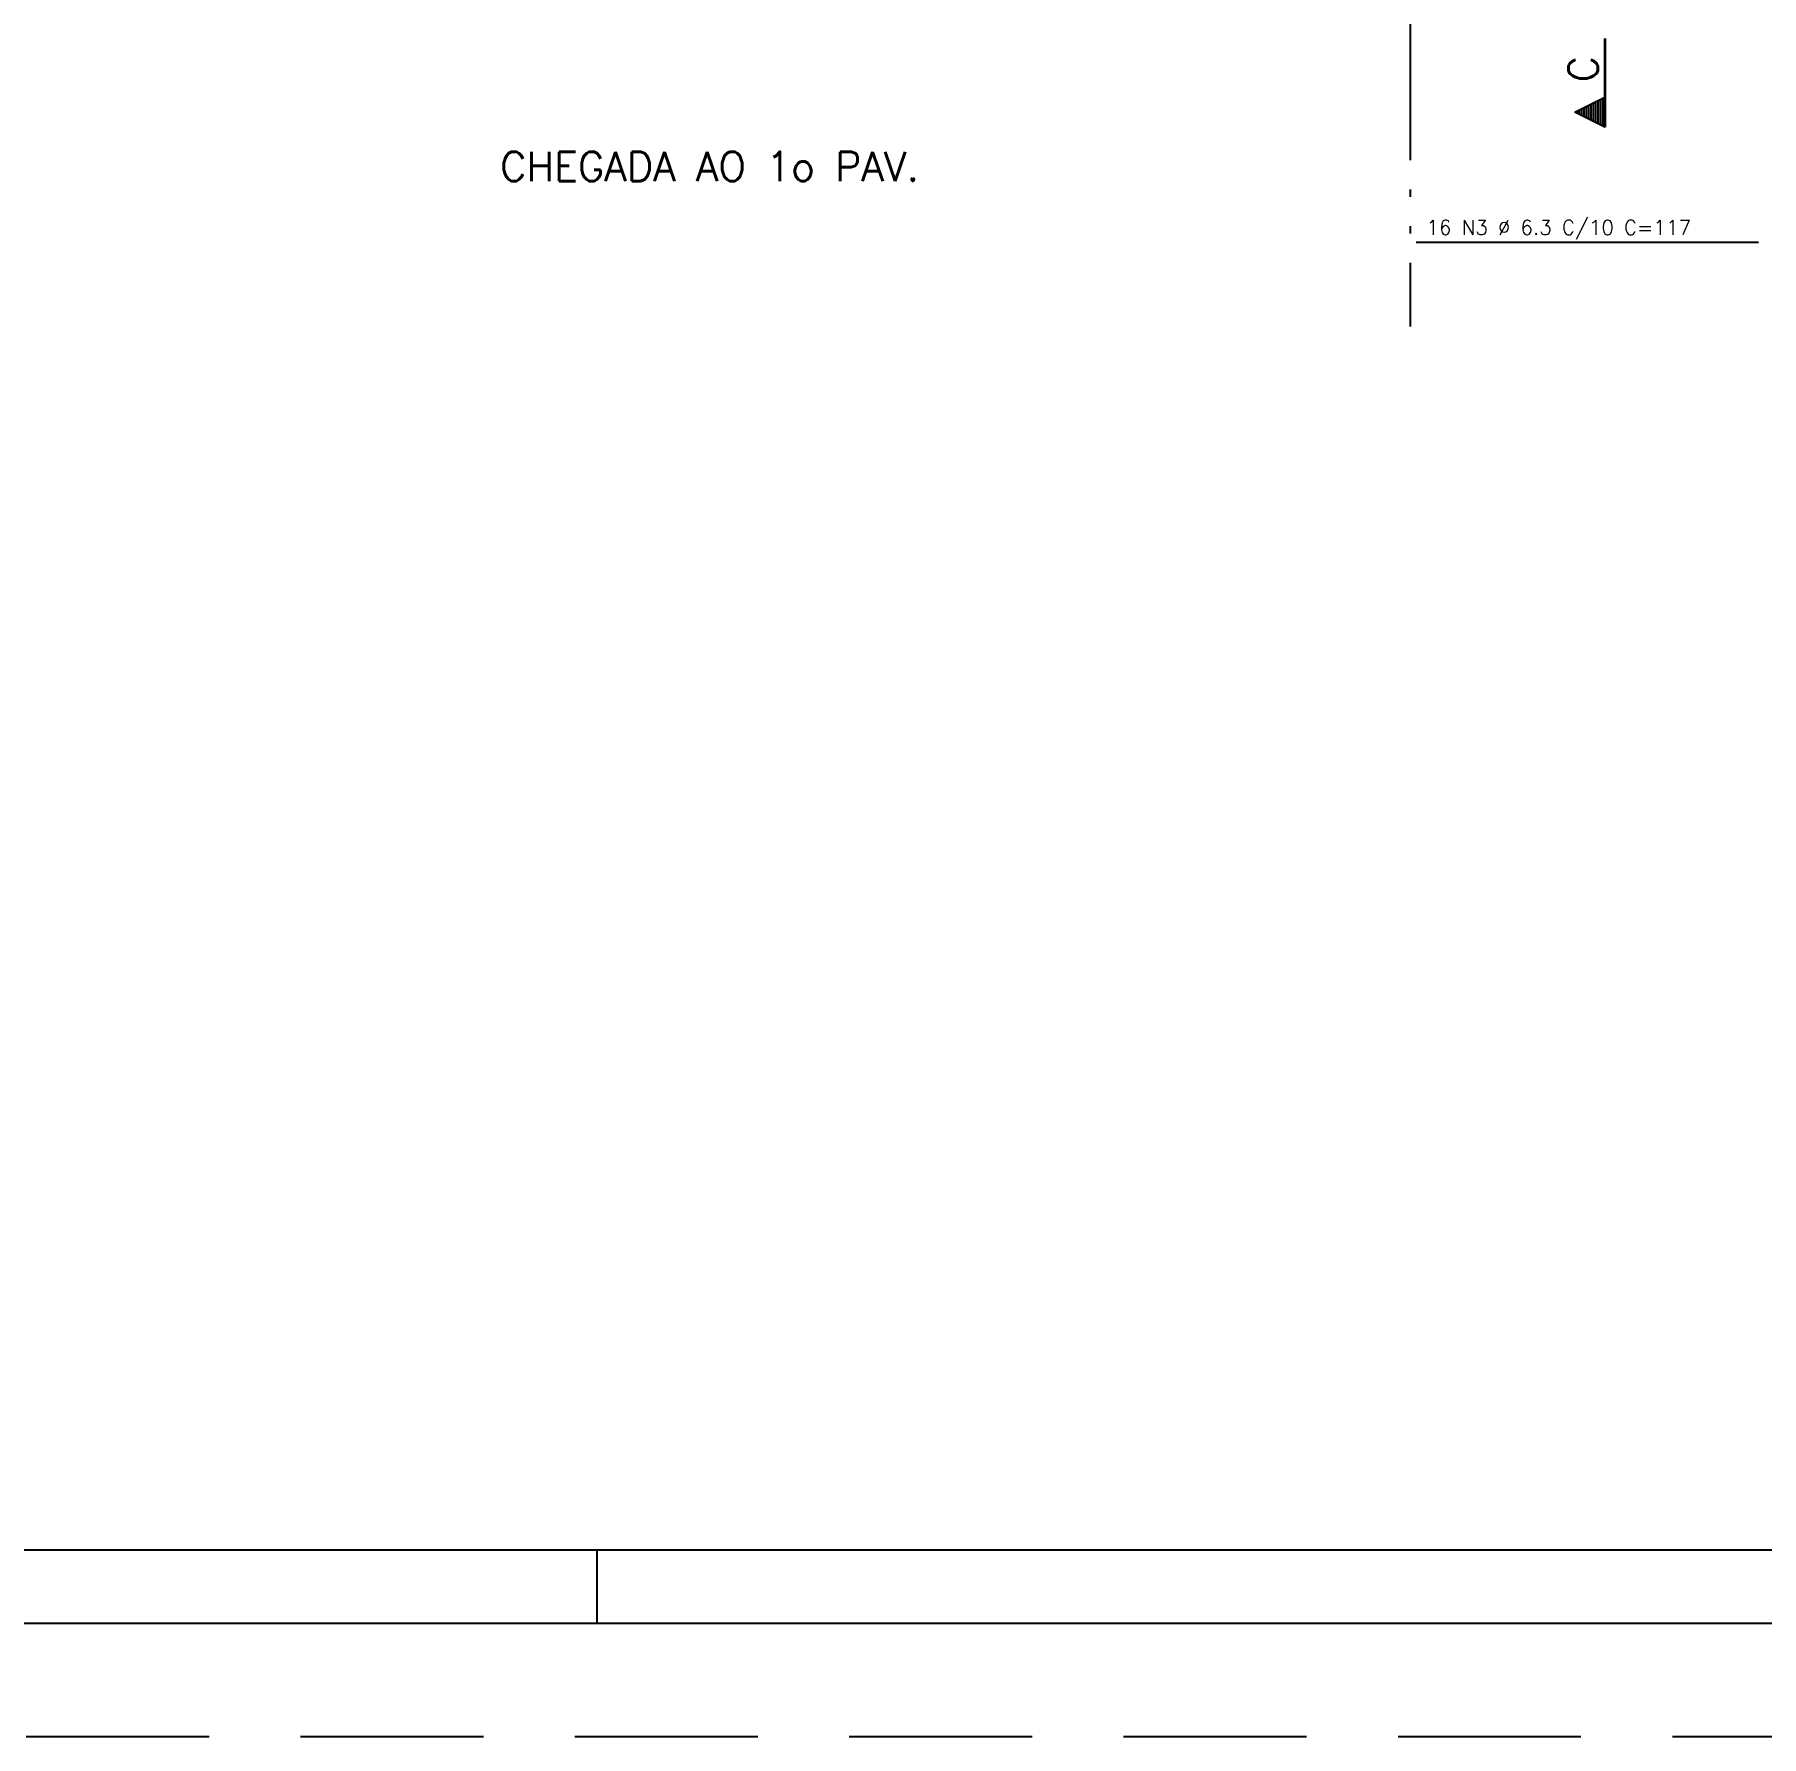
# Model space of a CAD drawing. Extents: x -1.9 to 86, y -1.6 to 60.9.
# Drawn here: x 39.41 to 63.02, y -1.55 to 21.71 of the extents above; entities that cross this region are included whole.
import ezdxf

# ---------------------------------------------------------------- set-up
doc = ezdxf.new("R2010")
doc.units = 0
doc.header["$MEASUREMENT"] = 0
doc.linetypes.add('ESTILO_TQS_0004', pattern=[3.3, 2, -0.4, 0.05, -0.4, 0.05, -0.4])
doc.linetypes.add('HIDDEN', pattern=[0.375, 0.25, -0.125])
doc.layers.get('0').update_dxf_attribs({"linetype": 'CONTINUOUS'})
doc.layers.get('Defpoints').update_dxf_attribs({"linetype": 'CONTINUOUS'})
for name, color, linetype in [('ARQ_FOLHA', 7, 'CONTINUOUS'), ('PENA_01', 1, 'CONTINUOUS'), ('PENA_03', 3, 'CONTINUOUS'), ('PENA_04', 4, 'CONTINUOUS'), ('PENA_05', 5, 'CONTINUOUS')]:
    doc.layers.add(name, color=color, linetype=linetype)
doc.styles.get("Standard").update_dxf_attribs({"font": 'ROMANS.SHX'})

# ---------------------------------------------------------------- blocks, each defined once
blk = doc.blocks.new('FOLHA A1 - 841 X 594')
at = {"layer": 'ARQ_FOLHA', "color": 1}
blk.add_line((-370, 10), (-370, 0), dxfattribs=at)
for points in [[(-841, 0), (0, 0), (0, 594), (-841, 594)], [(-816, 10), (-10, 10), (-10, 584), (-816, 584)]]:
    blk.add_lwpolyline(points, close=True, dxfattribs=at)
at = {"layer": 'Defpoints', "color": 8, "linetype": 'HIDDEN', "ltscale": 100}
blk.add_lwpolyline([(-860.5, 609.5), (-860.5, -15.5), (19.5, -15.5), (19.5, 609.5)], close=True, dxfattribs=at)
blk = doc.blocks.new('*U24')
blk.add_blockref('FOLHA A1 - 841 X 594', (0, 0))

msp = doc.modelspace()

# ---------------------------------------------------------------- linework, layer by layer
at = {"layer": 'PENA_01', "linetype": 'ESTILO_TQS_0004'}
msp.add_line((58.218, 32.193), (58.218, 17.723), dxfattribs=at)
at = {"layer": 'PENA_03', "linetype": 'Continuous'}
msp.add_lwpolyline([(60.879, 20.447), (60.47, 20.652), (60.879, 20.856), (60.879, 20.447)], dxfattribs=at)
at = {"layer": 'PENA_04', "linetype": 'Continuous'}
for p, q in [((60.879, 20.447), (60.879, 21.66)), ((60.881, 21.66), (60.881, 20.444)), ((60.466, 20.652), (60.879, 20.858)), ((60.47, 20.652), (60.879, 20.856)), ((60.721, 20.526), (60.721, 20.777)), ((60.753, 20.51), (60.753, 20.793)), ((60.785, 20.494), (60.785, 20.809)), ((60.817, 20.478), (60.817, 20.825)), ((60.849, 20.462), (60.849, 20.841)), ((60.881, 20.444), (60.466, 20.652)), ((60.879, 20.447), (60.47, 20.652)), ((60.498, 20.638), (60.498, 20.666)), ((60.53, 20.622), (60.53, 20.682)), ((60.561, 20.606), (60.561, 20.698)), ((60.593, 20.59), (60.593, 20.714)), ((60.625, 20.574), (60.625, 20.729)), ((60.657, 20.558), (60.657, 20.745)), ((60.689, 20.542), (60.689, 20.761))]:
    msp.add_line(p, q, dxfattribs=at)
at = {"layer": 'PENA_05', "linetype": 'Continuous'}
msp.add_line((58.298, 18.876), (62.978, 18.876), dxfattribs=at)

# ---------------------------------------------------------------- block references
at = {"xscale": 0.09999999999999938, "yscale": 0.09999999999999938, "zscale": 0.09999999999999938}
msp.add_blockref('*U24', (84.1, 0), dxfattribs=at)

# ---------------------------------------------------------------- texts
at = {"layer": 'PENA_03', "linetype": 'Continuous'}
msp.add_text('16 N3 %%c 6.3 C/10 C=117', height=0.2, dxfattribs=at).set_placement((58.438, 18.976))
at = {"layer": 'PENA_04', "linetype": 'Continuous'}
msp.add_text('C', height=0.4, rotation=90, dxfattribs=at).set_placement((60.781, 21.06))
at = {"layer": 'PENA_05', "linetype": 'Continuous'}
msp.add_text('CHEGADA AO 1o PAV.', height=0.4, dxfattribs=at).set_placement((45.778, 19.71))

doc.saveas('drawing.dxf')
